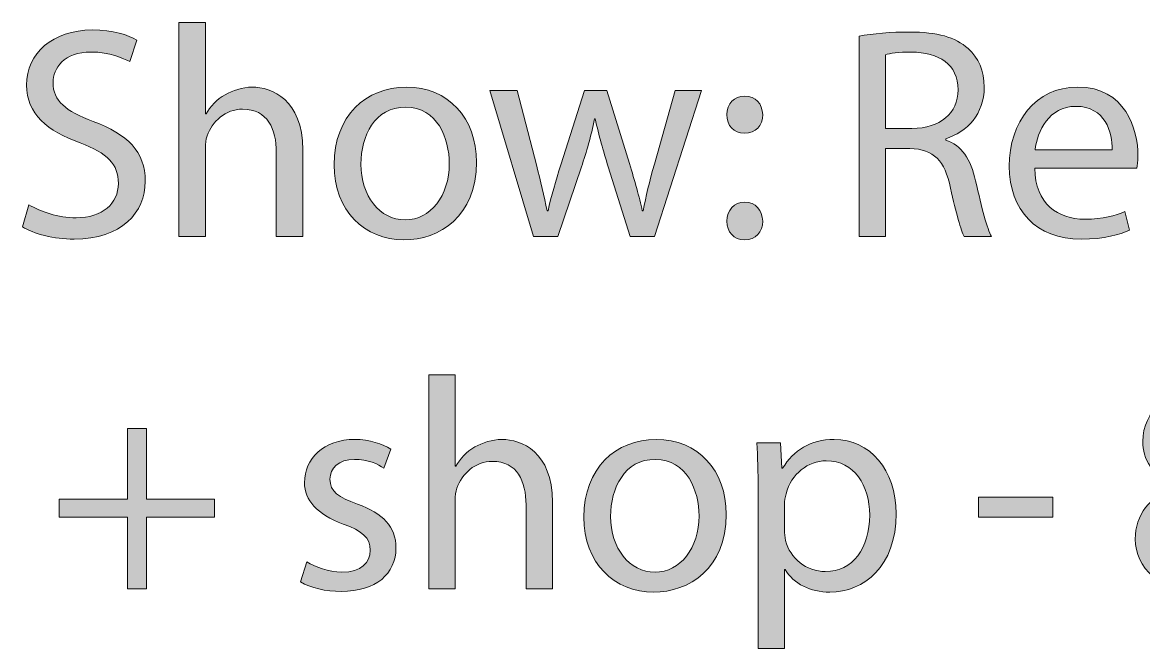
# Model space of a CAD drawing. Header units: centimetres. Extents: x -16.81 to -14.54, y 1.61 to 2.77.
# Drawn here: x -16.5329 to -16.4768, y 1.77 to 1.8013 of the extents above; entities that cross this region are included whole.
import ezdxf

# ---------------------------------------------------------------- set-up
doc = ezdxf.new("R2010")
doc.units = ezdxf.units.CM
doc.header["$MEASUREMENT"] = 0
doc.layers.get('0').update_dxf_attribs({"lineweight": 0})

# ---------------------------------------------------------------- blocks, each defined once
blk = doc.blocks.new('Block_9')
at = {"true_color": 0x000000, "transparency": 33554687}
h = blk.add_hatch(color=18, dxfattribs=at)
h.dxf.hatch_style = 2
edge = h.paths.add_edge_path()
edge.add_spline(control_points=[(-16.525055, 1.801303), (-16.525055, 1.801303), (-16.523729, 1.801303), (-16.523729, 1.801303), (-16.523729, 1.801303), (-16.523729, 1.796721), (-16.523729, 1.796721), (-16.523729, 1.796721), (-16.523694, 1.796721), (-16.523694, 1.796721), (-16.523488, 1.7971), (-16.52316, 1.797444), (-16.522747, 1.797685), (-16.522351, 1.797892), (-16.521886, 1.798064), (-16.521386, 1.798064), (-16.520421, 1.798064), (-16.518854, 1.797444), (-16.518854, 1.794929), (-16.518854, 1.794929), (-16.518854, 1.790588), (-16.518854, 1.790588), (-16.518854, 1.790588), (-16.52018, 1.790588), (-16.52018, 1.790588), (-16.52018, 1.790588), (-16.52018, 1.794791), (-16.52018, 1.794791), (-16.52018, 1.795963), (-16.520611, 1.796962), (-16.521868, 1.796962), (-16.52273, 1.796962), (-16.523401, 1.796342), (-16.523643, 1.795618), (-16.523711, 1.795446), (-16.523729, 1.795239), (-16.523729, 1.794998), (-16.523729, 1.794998), (-16.523729, 1.790588), (-16.523729, 1.790588), (-16.523729, 1.790588), (-16.525055, 1.790588), (-16.525055, 1.790588), (-16.525055, 1.790588), (-16.525055, 1.801303), (-16.525055, 1.801303)], knot_values=[0, 0, 0, 0, 1, 1, 1, 2, 2, 2, 3, 3, 3, 4, 4, 4, 5, 5, 5, 6, 6, 6, 7, 7, 7, 8, 8, 8, 9, 9, 9, 10, 10, 10, 11, 11, 11, 12, 12, 12, 13, 13, 13, 14, 14, 14, 15, 15, 15, 15], degree=3, periodic=0)
h = blk.add_hatch(color=18, dxfattribs=at)
h.dxf.hatch_style = 2
edge = h.paths.add_edge_path()
edge.add_spline(control_points=[(-16.532565, 1.792173), (-16.53198, 1.791829), (-16.531118, 1.791519), (-16.530205, 1.791519), (-16.528879, 1.791519), (-16.528087, 1.792242), (-16.528087, 1.793241), (-16.528087, 1.794206), (-16.528638, 1.794757), (-16.529999, 1.795274), (-16.531652, 1.795859), (-16.532686, 1.796721), (-16.532686, 1.798168), (-16.532686, 1.799752), (-16.531377, 1.800924), (-16.529396, 1.800924), (-16.528362, 1.800924), (-16.527604, 1.800683), (-16.527157, 1.800407), (-16.527157, 1.800407), (-16.527518, 1.799339), (-16.527518, 1.799339), (-16.527846, 1.799511), (-16.528517, 1.799821), (-16.529448, 1.799821), (-16.530826, 1.799821), (-16.53136, 1.798994), (-16.53136, 1.798305), (-16.53136, 1.797341), (-16.530739, 1.796893), (-16.529344, 1.796342), (-16.527622, 1.795687), (-16.526743, 1.79486), (-16.526743, 1.793344), (-16.526743, 1.791794), (-16.527914, 1.790451), (-16.530309, 1.790451), (-16.531291, 1.790451), (-16.532359, 1.790726), (-16.532893, 1.791071), (-16.532893, 1.791071), (-16.532565, 1.792173), (-16.532565, 1.792173)], knot_values=[0, 0, 0, 0, 1, 1, 1, 2, 2, 2, 3, 3, 3, 4, 4, 4, 5, 5, 5, 6, 6, 6, 7, 7, 7, 8, 8, 8, 9, 9, 9, 10, 10, 10, 11, 11, 11, 12, 12, 12, 13, 13, 13, 14, 14, 14, 14], degree=3, periodic=0)
h = blk.add_hatch(color=18, dxfattribs=at)
h.dxf.hatch_style = 2
edge = h.paths.add_edge_path()
edge.add_spline(control_points=[(-16.489674, 1.795997), (-16.489674, 1.795997), (-16.488348, 1.795997), (-16.488348, 1.795997), (-16.486935, 1.795997), (-16.486039, 1.796755), (-16.486039, 1.797926), (-16.486039, 1.799236), (-16.487004, 1.799787), (-16.488382, 1.799821), (-16.489019, 1.799821), (-16.489467, 1.799752), (-16.489674, 1.799683), (-16.489674, 1.799683), (-16.489674, 1.795997), (-16.489674, 1.795997)], knot_values=[0, 0, 0, 0, 1, 1, 1, 2, 2, 2, 3, 3, 3, 4, 4, 4, 5, 5, 5, 5], degree=3, periodic=0)
edge = h.paths.add_edge_path()
edge.add_spline(control_points=[(-16.491, 1.800614), (-16.490329, 1.800751), (-16.489381, 1.80082), (-16.488468, 1.80082), (-16.487073, 1.80082), (-16.486177, 1.800579), (-16.48554, 1.799993), (-16.485023, 1.799546), (-16.48473, 1.798857), (-16.48473, 1.798064), (-16.48473, 1.796721), (-16.485574, 1.795825), (-16.486659, 1.79548), (-16.486659, 1.79548), (-16.486659, 1.795412), (-16.486659, 1.795412), (-16.485867, 1.79517), (-16.485402, 1.794447), (-16.485161, 1.793379), (-16.484834, 1.791966), (-16.484592, 1.790967), (-16.484368, 1.790588), (-16.484368, 1.790588), (-16.485729, 1.790588), (-16.485729, 1.790588), (-16.485902, 1.790864), (-16.486125, 1.79176), (-16.486418, 1.793), (-16.486711, 1.794412), (-16.487245, 1.794929), (-16.488451, 1.794998), (-16.488451, 1.794998), (-16.489674, 1.794998), (-16.489674, 1.794998), (-16.489674, 1.794998), (-16.489674, 1.790588), (-16.489674, 1.790588), (-16.489674, 1.790588), (-16.491, 1.790588), (-16.491, 1.790588), (-16.491, 1.790588), (-16.491, 1.800614), (-16.491, 1.800614)], knot_values=[0, 0, 0, 0, 1, 1, 1, 2, 2, 2, 3, 3, 3, 4, 4, 4, 5, 5, 5, 6, 6, 6, 7, 7, 7, 8, 8, 8, 9, 9, 9, 10, 10, 10, 11, 11, 11, 12, 12, 12, 13, 13, 13, 14, 14, 14, 14], degree=3, periodic=0)
h = blk.add_hatch(color=18, dxfattribs=at)
h.dxf.hatch_style = 2
edge = h.paths.add_edge_path()
edge.add_spline(control_points=[(-16.515943, 1.794206), (-16.515943, 1.792621), (-16.515013, 1.791415), (-16.513721, 1.791415), (-16.512463, 1.791415), (-16.511516, 1.792621), (-16.511516, 1.79424), (-16.511516, 1.79548), (-16.512119, 1.797065), (-16.513703, 1.797065), (-16.515254, 1.797065), (-16.515943, 1.795618), (-16.515943, 1.794206)], knot_values=[0, 0, 0, 0, 1, 1, 1, 2, 2, 2, 3, 3, 3, 4, 4, 4, 4], degree=3, periodic=0)
edge = h.paths.add_edge_path()
edge.add_spline(control_points=[(-16.510155, 1.794309), (-16.510155, 1.791587), (-16.512015, 1.790416), (-16.51379, 1.790416), (-16.515753, 1.790416), (-16.517286, 1.791863), (-16.517286, 1.794171), (-16.517286, 1.796617), (-16.515684, 1.798064), (-16.513669, 1.798064), (-16.511568, 1.798064), (-16.510155, 1.796514), (-16.510155, 1.794309)], knot_values=[0, 0, 0, 0, 1, 1, 1, 2, 2, 2, 3, 3, 3, 4, 4, 4, 4], degree=3, periodic=0)
h = blk.add_hatch(color=18, dxfattribs=at)
h.dxf.hatch_style = 2
edge = h.paths.add_edge_path()
edge.add_spline(control_points=[(-16.508122, 1.797892), (-16.508122, 1.797892), (-16.507158, 1.794171), (-16.507158, 1.794171), (-16.506951, 1.793344), (-16.506762, 1.792621), (-16.506624, 1.791863), (-16.506624, 1.791863), (-16.506572, 1.791863), (-16.506572, 1.791863), (-16.506417, 1.792587), (-16.506176, 1.793379), (-16.505935, 1.794171), (-16.505935, 1.794171), (-16.504746, 1.797892), (-16.504746, 1.797892), (-16.504746, 1.797892), (-16.503627, 1.797892), (-16.503627, 1.797892), (-16.503627, 1.797892), (-16.50249, 1.79424), (-16.50249, 1.79424), (-16.502231, 1.793344), (-16.502007, 1.792587), (-16.501852, 1.791863), (-16.501852, 1.791863), (-16.501801, 1.791863), (-16.501801, 1.791863), (-16.50168, 1.792587), (-16.501491, 1.793344), (-16.501249, 1.794206), (-16.501249, 1.794206), (-16.500199, 1.797892), (-16.500199, 1.797892), (-16.500199, 1.797892), (-16.49889, 1.797892), (-16.49889, 1.797892), (-16.49889, 1.797892), (-16.501249, 1.790588), (-16.501249, 1.790588), (-16.501249, 1.790588), (-16.502455, 1.790588), (-16.502455, 1.790588), (-16.502455, 1.790588), (-16.503558, 1.794068), (-16.503558, 1.794068), (-16.503816, 1.794895), (-16.504023, 1.795618), (-16.504212, 1.796479), (-16.504212, 1.796479), (-16.504247, 1.796479), (-16.504247, 1.796479), (-16.504419, 1.795584), (-16.504643, 1.794826), (-16.504901, 1.794068), (-16.504901, 1.794068), (-16.50609, 1.790588), (-16.50609, 1.790588), (-16.50609, 1.790588), (-16.507296, 1.790588), (-16.507296, 1.790588), (-16.507296, 1.790588), (-16.509483, 1.797892), (-16.509483, 1.797892), (-16.509483, 1.797892), (-16.508122, 1.797892), (-16.508122, 1.797892)], knot_values=[0, 0, 0, 0, 1, 1, 1, 2, 2, 2, 3, 3, 3, 4, 4, 4, 5, 5, 5, 6, 6, 6, 7, 7, 7, 8, 8, 8, 9, 9, 9, 10, 10, 10, 11, 11, 11, 12, 12, 12, 13, 13, 13, 14, 14, 14, 15, 15, 15, 16, 16, 16, 17, 17, 17, 18, 18, 18, 19, 19, 19, 20, 20, 20, 21, 21, 21, 22, 22, 22, 22], degree=3, periodic=0)
h = blk.add_hatch(color=18, dxfattribs=at)
h.dxf.hatch_style = 2
edge = h.paths.add_edge_path()
edge.add_spline(control_points=[(-16.478322, 1.794929), (-16.478305, 1.79579), (-16.478667, 1.7971), (-16.480148, 1.7971), (-16.481492, 1.7971), (-16.482077, 1.795859), (-16.482181, 1.794929), (-16.482181, 1.794929), (-16.478322, 1.794929), (-16.478322, 1.794929)], knot_values=[0, 0, 0, 0, 1, 1, 1, 2, 2, 2, 3, 3, 3, 3], degree=3, periodic=0)
edge = h.paths.add_edge_path()
edge.add_spline(control_points=[(-16.482198, 1.793999), (-16.482181, 1.792208), (-16.481027, 1.79145), (-16.4797, 1.79145), (-16.478753, 1.79145), (-16.478185, 1.791622), (-16.477685, 1.791829), (-16.477685, 1.791829), (-16.477461, 1.790898), (-16.477461, 1.790898), (-16.477926, 1.790692), (-16.478719, 1.790451), (-16.479873, 1.790451), (-16.482129, 1.790451), (-16.483473, 1.791898), (-16.483473, 1.794102), (-16.483473, 1.796307), (-16.482181, 1.798064), (-16.480045, 1.798064), (-16.477668, 1.798064), (-16.47703, 1.795963), (-16.47703, 1.794619), (-16.47703, 1.794344), (-16.477065, 1.794137), (-16.477082, 1.793999), (-16.477082, 1.793999), (-16.482198, 1.793999), (-16.482198, 1.793999)], knot_values=[0, 0, 0, 0, 1, 1, 1, 2, 2, 2, 3, 3, 3, 4, 4, 4, 5, 5, 5, 6, 6, 6, 7, 7, 7, 8, 8, 8, 9, 9, 9, 9], degree=3, periodic=0)
h = blk.add_hatch(color=18, dxfattribs=at)
h.dxf.hatch_style = 2
edge = h.paths.add_edge_path()
edge.add_spline(control_points=[(-16.497615, 1.791346), (-16.497615, 1.791898), (-16.497253, 1.792311), (-16.496719, 1.792311), (-16.496185, 1.792311), (-16.495841, 1.791898), (-16.495823, 1.791346), (-16.495823, 1.79083), (-16.496168, 1.790416), (-16.496736, 1.790416), (-16.49727, 1.790416), (-16.497615, 1.79083), (-16.497615, 1.791346)], knot_values=[0, 0, 0, 0, 1, 1, 1, 2, 2, 2, 3, 3, 3, 4, 4, 4, 4], degree=3, periodic=0)
edge = h.paths.add_edge_path()
edge.add_spline(control_points=[(-16.497615, 1.796686), (-16.497615, 1.797237), (-16.497253, 1.797616), (-16.496719, 1.797616), (-16.496185, 1.797616), (-16.495841, 1.797237), (-16.495823, 1.796686), (-16.495823, 1.796135), (-16.496168, 1.795756), (-16.496736, 1.795756), (-16.49727, 1.795756), (-16.497615, 1.796135), (-16.497615, 1.796686)], knot_values=[0, 0, 0, 0, 1, 1, 1, 2, 2, 2, 3, 3, 3, 4, 4, 4, 4], degree=3, periodic=0)
for points, knots in [([(-16.525055, 1.801303), (-16.525055, 1.801303), (-16.523729, 1.801303), (-16.523729, 1.801303), (-16.523729, 1.801303), (-16.523729, 1.796721), (-16.523729, 1.796721), (-16.523729, 1.796721), (-16.523694, 1.796721), (-16.523694, 1.796721), (-16.523488, 1.7971), (-16.52316, 1.797444), (-16.522747, 1.797685), (-16.522351, 1.797892), (-16.521886, 1.798064), (-16.521386, 1.798064), (-16.520421, 1.798064), (-16.518854, 1.797444), (-16.518854, 1.794929), (-16.518854, 1.794929), (-16.518854, 1.790588), (-16.518854, 1.790588), (-16.518854, 1.790588), (-16.52018, 1.790588), (-16.52018, 1.790588), (-16.52018, 1.790588), (-16.52018, 1.794791), (-16.52018, 1.794791), (-16.52018, 1.795963), (-16.520611, 1.796962), (-16.521868, 1.796962), (-16.52273, 1.796962), (-16.523401, 1.796342), (-16.523643, 1.795618), (-16.523711, 1.795446), (-16.523729, 1.795239), (-16.523729, 1.794998), (-16.523729, 1.794998), (-16.523729, 1.790588), (-16.523729, 1.790588), (-16.523729, 1.790588), (-16.525055, 1.790588), (-16.525055, 1.790588), (-16.525055, 1.790588), (-16.525055, 1.801303), (-16.525055, 1.801303)], [0, 0, 0, 0, 1, 1, 1, 2, 2, 2, 3, 3, 3, 4, 4, 4, 5, 5, 5, 6, 6, 6, 7, 7, 7, 8, 8, 8, 9, 9, 9, 10, 10, 10, 11, 11, 11, 12, 12, 12, 13, 13, 13, 14, 14, 14, 15, 15, 15, 15]), ([(-16.532565, 1.792173), (-16.53198, 1.791829), (-16.531118, 1.791519), (-16.530205, 1.791519), (-16.528879, 1.791519), (-16.528087, 1.792242), (-16.528087, 1.793241), (-16.528087, 1.794206), (-16.528638, 1.794757), (-16.529999, 1.795274), (-16.531652, 1.795859), (-16.532686, 1.796721), (-16.532686, 1.798168), (-16.532686, 1.799752), (-16.531377, 1.800924), (-16.529396, 1.800924), (-16.528362, 1.800924), (-16.527604, 1.800683), (-16.527157, 1.800407), (-16.527157, 1.800407), (-16.527518, 1.799339), (-16.527518, 1.799339), (-16.527846, 1.799511), (-16.528517, 1.799821), (-16.529448, 1.799821), (-16.530826, 1.799821), (-16.53136, 1.798994), (-16.53136, 1.798305), (-16.53136, 1.797341), (-16.530739, 1.796893), (-16.529344, 1.796342), (-16.527622, 1.795687), (-16.526743, 1.79486), (-16.526743, 1.793344), (-16.526743, 1.791794), (-16.527914, 1.790451), (-16.530309, 1.790451), (-16.531291, 1.790451), (-16.532359, 1.790726), (-16.532893, 1.791071), (-16.532893, 1.791071), (-16.532565, 1.792173), (-16.532565, 1.792173)], [0, 0, 0, 0, 1, 1, 1, 2, 2, 2, 3, 3, 3, 4, 4, 4, 5, 5, 5, 6, 6, 6, 7, 7, 7, 8, 8, 8, 9, 9, 9, 10, 10, 10, 11, 11, 11, 12, 12, 12, 13, 13, 13, 14, 14, 14, 14]), ([(-16.491, 1.800614), (-16.490329, 1.800751), (-16.489381, 1.80082), (-16.488468, 1.80082), (-16.487073, 1.80082), (-16.486177, 1.800579), (-16.48554, 1.799993), (-16.485023, 1.799546), (-16.48473, 1.798857), (-16.48473, 1.798064), (-16.48473, 1.796721), (-16.485574, 1.795825), (-16.486659, 1.79548), (-16.486659, 1.79548), (-16.486659, 1.795412), (-16.486659, 1.795412), (-16.485867, 1.79517), (-16.485402, 1.794447), (-16.485161, 1.793379), (-16.484834, 1.791966), (-16.484592, 1.790967), (-16.484368, 1.790588), (-16.484368, 1.790588), (-16.485729, 1.790588), (-16.485729, 1.790588), (-16.485902, 1.790864), (-16.486125, 1.79176), (-16.486418, 1.793), (-16.486711, 1.794412), (-16.487245, 1.794929), (-16.488451, 1.794998), (-16.488451, 1.794998), (-16.489674, 1.794998), (-16.489674, 1.794998), (-16.489674, 1.794998), (-16.489674, 1.790588), (-16.489674, 1.790588), (-16.489674, 1.790588), (-16.491, 1.790588), (-16.491, 1.790588), (-16.491, 1.790588), (-16.491, 1.800614), (-16.491, 1.800614)], [0, 0, 0, 0, 1, 1, 1, 2, 2, 2, 3, 3, 3, 4, 4, 4, 5, 5, 5, 6, 6, 6, 7, 7, 7, 8, 8, 8, 9, 9, 9, 10, 10, 10, 11, 11, 11, 12, 12, 12, 13, 13, 13, 14, 14, 14, 14]), ([(-16.489674, 1.795997), (-16.489674, 1.795997), (-16.488348, 1.795997), (-16.488348, 1.795997), (-16.486935, 1.795997), (-16.486039, 1.796755), (-16.486039, 1.797926), (-16.486039, 1.799236), (-16.487004, 1.799787), (-16.488382, 1.799821), (-16.489019, 1.799821), (-16.489467, 1.799752), (-16.489674, 1.799683), (-16.489674, 1.799683), (-16.489674, 1.795997), (-16.489674, 1.795997)], [0, 0, 0, 0, 1, 1, 1, 2, 2, 2, 3, 3, 3, 4, 4, 4, 5, 5, 5, 5]), ([(-16.510155, 1.794309), (-16.510155, 1.791587), (-16.512015, 1.790416), (-16.51379, 1.790416), (-16.515753, 1.790416), (-16.517286, 1.791863), (-16.517286, 1.794171), (-16.517286, 1.796617), (-16.515684, 1.798064), (-16.513669, 1.798064), (-16.511568, 1.798064), (-16.510155, 1.796514), (-16.510155, 1.794309)], [0, 0, 0, 0, 1, 1, 1, 2, 2, 2, 3, 3, 3, 4, 4, 4, 4]), ([(-16.508122, 1.797892), (-16.508122, 1.797892), (-16.507158, 1.794171), (-16.507158, 1.794171), (-16.506951, 1.793344), (-16.506762, 1.792621), (-16.506624, 1.791863), (-16.506624, 1.791863), (-16.506572, 1.791863), (-16.506572, 1.791863), (-16.506417, 1.792587), (-16.506176, 1.793379), (-16.505935, 1.794171), (-16.505935, 1.794171), (-16.504746, 1.797892), (-16.504746, 1.797892), (-16.504746, 1.797892), (-16.503627, 1.797892), (-16.503627, 1.797892), (-16.503627, 1.797892), (-16.50249, 1.79424), (-16.50249, 1.79424), (-16.502231, 1.793344), (-16.502007, 1.792587), (-16.501852, 1.791863), (-16.501852, 1.791863), (-16.501801, 1.791863), (-16.501801, 1.791863), (-16.50168, 1.792587), (-16.501491, 1.793344), (-16.501249, 1.794206), (-16.501249, 1.794206), (-16.500199, 1.797892), (-16.500199, 1.797892), (-16.500199, 1.797892), (-16.49889, 1.797892), (-16.49889, 1.797892), (-16.49889, 1.797892), (-16.501249, 1.790588), (-16.501249, 1.790588), (-16.501249, 1.790588), (-16.502455, 1.790588), (-16.502455, 1.790588), (-16.502455, 1.790588), (-16.503558, 1.794068), (-16.503558, 1.794068), (-16.503816, 1.794895), (-16.504023, 1.795618), (-16.504212, 1.796479), (-16.504212, 1.796479), (-16.504247, 1.796479), (-16.504247, 1.796479), (-16.504419, 1.795584), (-16.504643, 1.794826), (-16.504901, 1.794068), (-16.504901, 1.794068), (-16.50609, 1.790588), (-16.50609, 1.790588), (-16.50609, 1.790588), (-16.507296, 1.790588), (-16.507296, 1.790588), (-16.507296, 1.790588), (-16.509483, 1.797892), (-16.509483, 1.797892), (-16.509483, 1.797892), (-16.508122, 1.797892), (-16.508122, 1.797892)], [0, 0, 0, 0, 1, 1, 1, 2, 2, 2, 3, 3, 3, 4, 4, 4, 5, 5, 5, 6, 6, 6, 7, 7, 7, 8, 8, 8, 9, 9, 9, 10, 10, 10, 11, 11, 11, 12, 12, 12, 13, 13, 13, 14, 14, 14, 15, 15, 15, 16, 16, 16, 17, 17, 17, 18, 18, 18, 19, 19, 19, 20, 20, 20, 21, 21, 21, 22, 22, 22, 22]), ([(-16.482198, 1.793999), (-16.482181, 1.792208), (-16.481027, 1.79145), (-16.4797, 1.79145), (-16.478753, 1.79145), (-16.478185, 1.791622), (-16.477685, 1.791829), (-16.477685, 1.791829), (-16.477461, 1.790898), (-16.477461, 1.790898), (-16.477926, 1.790692), (-16.478719, 1.790451), (-16.479873, 1.790451), (-16.482129, 1.790451), (-16.483473, 1.791898), (-16.483473, 1.794102), (-16.483473, 1.796307), (-16.482181, 1.798064), (-16.480045, 1.798064), (-16.477668, 1.798064), (-16.47703, 1.795963), (-16.47703, 1.794619), (-16.47703, 1.794344), (-16.477065, 1.794137), (-16.477082, 1.793999), (-16.477082, 1.793999), (-16.482198, 1.793999), (-16.482198, 1.793999)], [0, 0, 0, 0, 1, 1, 1, 2, 2, 2, 3, 3, 3, 4, 4, 4, 5, 5, 5, 6, 6, 6, 7, 7, 7, 8, 8, 8, 9, 9, 9, 9]), ([(-16.497615, 1.796686), (-16.497615, 1.797237), (-16.497253, 1.797616), (-16.496719, 1.797616), (-16.496185, 1.797616), (-16.495841, 1.797237), (-16.495823, 1.796686), (-16.495823, 1.796135), (-16.496168, 1.795756), (-16.496736, 1.795756), (-16.49727, 1.795756), (-16.497615, 1.796135), (-16.497615, 1.796686)], [0, 0, 0, 0, 1, 1, 1, 2, 2, 2, 3, 3, 3, 4, 4, 4, 4]), ([(-16.515943, 1.794206), (-16.515943, 1.792621), (-16.515013, 1.791415), (-16.513721, 1.791415), (-16.512463, 1.791415), (-16.511516, 1.792621), (-16.511516, 1.79424), (-16.511516, 1.79548), (-16.512119, 1.797065), (-16.513703, 1.797065), (-16.515254, 1.797065), (-16.515943, 1.795618), (-16.515943, 1.794206)], [0, 0, 0, 0, 1, 1, 1, 2, 2, 2, 3, 3, 3, 4, 4, 4, 4]), ([(-16.478322, 1.794929), (-16.478305, 1.79579), (-16.478667, 1.7971), (-16.480148, 1.7971), (-16.481492, 1.7971), (-16.482077, 1.795859), (-16.482181, 1.794929), (-16.482181, 1.794929), (-16.478322, 1.794929), (-16.478322, 1.794929)], [0, 0, 0, 0, 1, 1, 1, 2, 2, 2, 3, 3, 3, 3]), ([(-16.497615, 1.791346), (-16.497615, 1.791898), (-16.497253, 1.792311), (-16.496719, 1.792311), (-16.496185, 1.792311), (-16.495841, 1.791898), (-16.495823, 1.791346), (-16.495823, 1.79083), (-16.496168, 1.790416), (-16.496736, 1.790416), (-16.49727, 1.790416), (-16.497615, 1.79083), (-16.497615, 1.791346)], [0, 0, 0, 0, 1, 1, 1, 2, 2, 2, 3, 3, 3, 4, 4, 4, 4])]:
    blk.add_open_spline(points, degree=3, knots=knots)
blk = doc.blocks.new('Block_8')
blk.add_blockref('Block_9', (0, 0))
blk = doc.blocks.new('Block_11')
at = {"true_color": 0x000000, "transparency": 33554687}
h = blk.add_hatch(color=18, dxfattribs=at)
h.dxf.hatch_style = 2
edge = h.paths.add_edge_path()
edge.add_spline(control_points=[(-16.512549, 1.783664), (-16.512549, 1.783664), (-16.511223, 1.783664), (-16.511223, 1.783664), (-16.511223, 1.783664), (-16.511223, 1.779082), (-16.511223, 1.779082), (-16.511223, 1.779082), (-16.511189, 1.779082), (-16.511189, 1.779082), (-16.510982, 1.779461), (-16.510655, 1.779805), (-16.510241, 1.780046), (-16.509845, 1.780253), (-16.50938, 1.780425), (-16.50888, 1.780425), (-16.507916, 1.780425), (-16.506348, 1.779805), (-16.506348, 1.77729), (-16.506348, 1.77729), (-16.506348, 1.772949), (-16.506348, 1.772949), (-16.506348, 1.772949), (-16.507675, 1.772949), (-16.507675, 1.772949), (-16.507675, 1.772949), (-16.507675, 1.777153), (-16.507675, 1.777153), (-16.507675, 1.778324), (-16.508105, 1.779323), (-16.509363, 1.779323), (-16.510224, 1.779323), (-16.510896, 1.778703), (-16.511137, 1.777979), (-16.511206, 1.777807), (-16.511223, 1.7776), (-16.511223, 1.777359), (-16.511223, 1.777359), (-16.511223, 1.772949), (-16.511223, 1.772949), (-16.511223, 1.772949), (-16.512549, 1.772949), (-16.512549, 1.772949), (-16.512549, 1.772949), (-16.512549, 1.783664), (-16.512549, 1.783664)], knot_values=[0, 0, 0, 0, 1, 1, 1, 2, 2, 2, 3, 3, 3, 4, 4, 4, 5, 5, 5, 6, 6, 6, 7, 7, 7, 8, 8, 8, 9, 9, 9, 10, 10, 10, 11, 11, 11, 12, 12, 12, 13, 13, 13, 14, 14, 14, 15, 15, 15, 15], degree=3, periodic=0)
h = blk.add_hatch(color=18, dxfattribs=at)
h.dxf.hatch_style = 2
edge = h.paths.add_edge_path()
edge.add_spline(control_points=[(-16.475532, 1.780391), (-16.475532, 1.779426), (-16.474791, 1.778875), (-16.473671, 1.778599), (-16.472827, 1.778875), (-16.472173, 1.779461), (-16.472173, 1.780356), (-16.472173, 1.781149), (-16.472638, 1.781976), (-16.473826, 1.781976), (-16.474929, 1.781976), (-16.475532, 1.781252), (-16.475532, 1.780391)], knot_values=[0, 0, 0, 0, 1, 1, 1, 2, 2, 2, 3, 3, 3, 4, 4, 4, 4], degree=3, periodic=0)
edge = h.paths.add_edge_path()
edge.add_spline(control_points=[(-16.47188, 1.775499), (-16.47188, 1.77667), (-16.472707, 1.777256), (-16.47405, 1.777635), (-16.475187, 1.77729), (-16.475807, 1.776567), (-16.475807, 1.775602), (-16.475842, 1.774638), (-16.475101, 1.773742), (-16.473844, 1.773742), (-16.472655, 1.773742), (-16.47188, 1.7745), (-16.47188, 1.775499)], knot_values=[0, 0, 0, 0, 1, 1, 1, 2, 2, 2, 3, 3, 3, 4, 4, 4, 4], degree=3, periodic=0)
edge = h.paths.add_edge_path()
edge.add_spline(control_points=[(-16.477168, 1.77543), (-16.477168, 1.77667), (-16.476428, 1.777531), (-16.475222, 1.778048), (-16.475222, 1.778048), (-16.475239, 1.778117), (-16.475239, 1.778117), (-16.476324, 1.778599), (-16.476789, 1.779461), (-16.476789, 1.780322), (-16.476789, 1.781872), (-16.47548, 1.782906), (-16.473758, 1.782906), (-16.471863, 1.782906), (-16.470915, 1.781734), (-16.470915, 1.780494), (-16.470915, 1.779667), (-16.471312, 1.778772), (-16.472517, 1.77822), (-16.472517, 1.77822), (-16.472517, 1.778152), (-16.472517, 1.778152), (-16.471294, 1.777669), (-16.470536, 1.776808), (-16.470536, 1.775637), (-16.470536, 1.773914), (-16.472001, 1.772777), (-16.473878, 1.772777), (-16.475928, 1.772777), (-16.477168, 1.774017), (-16.477168, 1.77543)], knot_values=[0, 0, 0, 0, 1, 1, 1, 2, 2, 2, 3, 3, 3, 4, 4, 4, 5, 5, 5, 6, 6, 6, 7, 7, 7, 8, 8, 8, 9, 9, 9, 10, 10, 10, 10], degree=3, periodic=0)
h = blk.add_hatch(color=18, dxfattribs=at)
h.dxf.hatch_style = 2
edge = h.paths.add_edge_path()
edge.add_spline(control_points=[(-16.526674, 1.780977), (-16.526674, 1.780977), (-16.526674, 1.777428), (-16.526674, 1.777428), (-16.526674, 1.777428), (-16.523281, 1.777428), (-16.523281, 1.777428), (-16.523281, 1.777428), (-16.523281, 1.776532), (-16.523281, 1.776532), (-16.523281, 1.776532), (-16.526674, 1.776532), (-16.526674, 1.776532), (-16.526674, 1.776532), (-16.526674, 1.772949), (-16.526674, 1.772949), (-16.526674, 1.772949), (-16.527639, 1.772949), (-16.527639, 1.772949), (-16.527639, 1.772949), (-16.527639, 1.776532), (-16.527639, 1.776532), (-16.527639, 1.776532), (-16.53105, 1.776532), (-16.53105, 1.776532), (-16.53105, 1.776532), (-16.53105, 1.777428), (-16.53105, 1.777428), (-16.53105, 1.777428), (-16.527639, 1.777428), (-16.527639, 1.777428), (-16.527639, 1.777428), (-16.527639, 1.780977), (-16.527639, 1.780977), (-16.527639, 1.780977), (-16.526674, 1.780977), (-16.526674, 1.780977)], knot_values=[0, 0, 0, 0, 1, 1, 1, 2, 2, 2, 3, 3, 3, 4, 4, 4, 5, 5, 5, 6, 6, 6, 7, 7, 7, 8, 8, 8, 9, 9, 9, 10, 10, 10, 11, 11, 11, 12, 12, 12, 12], degree=3, periodic=0)
h = blk.add_hatch(color=18, dxfattribs=at)
h.dxf.hatch_style = 2
edge = h.paths.add_edge_path()
edge.add_spline(control_points=[(-16.518647, 1.774293), (-16.518251, 1.774052), (-16.517562, 1.773776), (-16.51689, 1.773776), (-16.515926, 1.773776), (-16.515478, 1.774259), (-16.515478, 1.774879), (-16.515478, 1.775499), (-16.515857, 1.775843), (-16.516839, 1.776188), (-16.518148, 1.77667), (-16.518768, 1.777394), (-16.518768, 1.778255), (-16.518768, 1.779461), (-16.517803, 1.780425), (-16.516253, 1.780425), (-16.515512, 1.780425), (-16.514858, 1.780184), (-16.514444, 1.779943), (-16.514444, 1.779943), (-16.514789, 1.778978), (-16.514789, 1.778978), (-16.515064, 1.779185), (-16.515598, 1.779426), (-16.51627, 1.779426), (-16.517062, 1.779426), (-16.517493, 1.778978), (-16.517493, 1.778427), (-16.517493, 1.777807), (-16.517062, 1.777531), (-16.516115, 1.777187), (-16.51484, 1.776705), (-16.514186, 1.776085), (-16.514186, 1.774982), (-16.514186, 1.773707), (-16.515185, 1.772812), (-16.516925, 1.772812), (-16.517717, 1.772812), (-16.518458, 1.772984), (-16.518974, 1.773294), (-16.518974, 1.773294), (-16.518647, 1.774293), (-16.518647, 1.774293)], knot_values=[0, 0, 0, 0, 1, 1, 1, 2, 2, 2, 3, 3, 3, 4, 4, 4, 5, 5, 5, 6, 6, 6, 7, 7, 7, 8, 8, 8, 9, 9, 9, 10, 10, 10, 11, 11, 11, 12, 12, 12, 13, 13, 13, 14, 14, 14, 14], degree=3, periodic=0)
h = blk.add_hatch(color=18, dxfattribs=at)
h.dxf.hatch_style = 2
edge = h.paths.add_edge_path()
edge.add_spline(control_points=[(-16.503437, 1.776567), (-16.503437, 1.774982), (-16.502507, 1.773776), (-16.501215, 1.773776), (-16.499958, 1.773776), (-16.49901, 1.774982), (-16.49901, 1.776601), (-16.49901, 1.777842), (-16.499613, 1.779426), (-16.501198, 1.779426), (-16.502748, 1.779426), (-16.503437, 1.777979), (-16.503437, 1.776567)], knot_values=[0, 0, 0, 0, 1, 1, 1, 2, 2, 2, 3, 3, 3, 4, 4, 4, 4], degree=3, periodic=0)
edge = h.paths.add_edge_path()
edge.add_spline(control_points=[(-16.497649, 1.77667), (-16.497649, 1.773949), (-16.49951, 1.772777), (-16.501284, 1.772777), (-16.503248, 1.772777), (-16.504781, 1.774224), (-16.504781, 1.776532), (-16.504781, 1.778978), (-16.503179, 1.780425), (-16.501163, 1.780425), (-16.499062, 1.780425), (-16.497649, 1.778875), (-16.497649, 1.77667)], knot_values=[0, 0, 0, 0, 1, 1, 1, 2, 2, 2, 3, 3, 3, 4, 4, 4, 4], degree=3, periodic=0)
h = blk.add_hatch(color=18, dxfattribs=at)
h.dxf.hatch_style = 2
edge = h.paths.add_edge_path()
edge.add_spline(control_points=[(-16.494738, 1.775912), (-16.494738, 1.775706), (-16.494704, 1.775533), (-16.494687, 1.775361), (-16.494445, 1.774465), (-16.493636, 1.773811), (-16.492688, 1.773811), (-16.491293, 1.773811), (-16.490466, 1.774982), (-16.490466, 1.776636), (-16.490466, 1.778117), (-16.491241, 1.779357), (-16.492637, 1.779357), (-16.49355, 1.779357), (-16.494394, 1.778703), (-16.494652, 1.777704), (-16.494687, 1.777531), (-16.494738, 1.777359), (-16.494738, 1.777153), (-16.494738, 1.777153), (-16.494738, 1.775912), (-16.494738, 1.775912)], knot_values=[0, 0, 0, 0, 1, 1, 1, 2, 2, 2, 3, 3, 3, 4, 4, 4, 5, 5, 5, 6, 6, 6, 7, 7, 7, 7], degree=3, periodic=0)
edge = h.paths.add_edge_path()
edge.add_spline(control_points=[(-16.496047, 1.777876), (-16.496047, 1.778806), (-16.496082, 1.779564), (-16.496116, 1.780253), (-16.496116, 1.780253), (-16.494928, 1.780253), (-16.494928, 1.780253), (-16.494928, 1.780253), (-16.494859, 1.778978), (-16.494859, 1.778978), (-16.494859, 1.778978), (-16.494824, 1.778978), (-16.494824, 1.778978), (-16.49429, 1.779874), (-16.493429, 1.780425), (-16.492241, 1.780425), (-16.490466, 1.780425), (-16.48914, 1.77891), (-16.48914, 1.776705), (-16.48914, 1.774086), (-16.490742, 1.772777), (-16.492464, 1.772777), (-16.493429, 1.772777), (-16.494273, 1.773191), (-16.494704, 1.773914), (-16.494704, 1.773914), (-16.494738, 1.773914), (-16.494738, 1.773914), (-16.494738, 1.773914), (-16.494738, 1.769952), (-16.494738, 1.769952), (-16.494738, 1.769952), (-16.496047, 1.769952), (-16.496047, 1.769952), (-16.496047, 1.769952), (-16.496047, 1.777876), (-16.496047, 1.777876)], knot_values=[0, 0, 0, 0, 1, 1, 1, 2, 2, 2, 3, 3, 3, 4, 4, 4, 5, 5, 5, 6, 6, 6, 7, 7, 7, 8, 8, 8, 9, 9, 9, 10, 10, 10, 11, 11, 11, 12, 12, 12, 12], degree=3, periodic=0)
h = blk.add_hatch(color=18, dxfattribs=at)
h.dxf.hatch_style = 2
edge = h.paths.add_edge_path()
edge.add_spline(control_points=[(-16.481302, 1.777531), (-16.481302, 1.777531), (-16.481302, 1.776532), (-16.481302, 1.776532), (-16.481302, 1.776532), (-16.485023, 1.776532), (-16.485023, 1.776532), (-16.485023, 1.776532), (-16.485023, 1.777531), (-16.485023, 1.777531), (-16.485023, 1.777531), (-16.481302, 1.777531), (-16.481302, 1.777531)], knot_values=[0, 0, 0, 0, 1, 1, 1, 2, 2, 2, 3, 3, 3, 4, 4, 4, 4], degree=3, periodic=0)
for points, knots in [([(-16.512549, 1.783664), (-16.512549, 1.783664), (-16.511223, 1.783664), (-16.511223, 1.783664), (-16.511223, 1.783664), (-16.511223, 1.779082), (-16.511223, 1.779082), (-16.511223, 1.779082), (-16.511189, 1.779082), (-16.511189, 1.779082), (-16.510982, 1.779461), (-16.510655, 1.779805), (-16.510241, 1.780046), (-16.509845, 1.780253), (-16.50938, 1.780425), (-16.50888, 1.780425), (-16.507916, 1.780425), (-16.506348, 1.779805), (-16.506348, 1.77729), (-16.506348, 1.77729), (-16.506348, 1.772949), (-16.506348, 1.772949), (-16.506348, 1.772949), (-16.507675, 1.772949), (-16.507675, 1.772949), (-16.507675, 1.772949), (-16.507675, 1.777153), (-16.507675, 1.777153), (-16.507675, 1.778324), (-16.508105, 1.779323), (-16.509363, 1.779323), (-16.510224, 1.779323), (-16.510896, 1.778703), (-16.511137, 1.777979), (-16.511206, 1.777807), (-16.511223, 1.7776), (-16.511223, 1.777359), (-16.511223, 1.777359), (-16.511223, 1.772949), (-16.511223, 1.772949), (-16.511223, 1.772949), (-16.512549, 1.772949), (-16.512549, 1.772949), (-16.512549, 1.772949), (-16.512549, 1.783664), (-16.512549, 1.783664)], [0, 0, 0, 0, 1, 1, 1, 2, 2, 2, 3, 3, 3, 4, 4, 4, 5, 5, 5, 6, 6, 6, 7, 7, 7, 8, 8, 8, 9, 9, 9, 10, 10, 10, 11, 11, 11, 12, 12, 12, 13, 13, 13, 14, 14, 14, 15, 15, 15, 15]), ([(-16.477168, 1.77543), (-16.477168, 1.77667), (-16.476428, 1.777531), (-16.475222, 1.778048), (-16.475222, 1.778048), (-16.475239, 1.778117), (-16.475239, 1.778117), (-16.476324, 1.778599), (-16.476789, 1.779461), (-16.476789, 1.780322), (-16.476789, 1.781872), (-16.47548, 1.782906), (-16.473758, 1.782906), (-16.471863, 1.782906), (-16.470915, 1.781734), (-16.470915, 1.780494), (-16.470915, 1.779667), (-16.471312, 1.778772), (-16.472517, 1.77822), (-16.472517, 1.77822), (-16.472517, 1.778152), (-16.472517, 1.778152), (-16.471294, 1.777669), (-16.470536, 1.776808), (-16.470536, 1.775637), (-16.470536, 1.773914), (-16.472001, 1.772777), (-16.473878, 1.772777), (-16.475928, 1.772777), (-16.477168, 1.774017), (-16.477168, 1.77543)], [0, 0, 0, 0, 1, 1, 1, 2, 2, 2, 3, 3, 3, 4, 4, 4, 5, 5, 5, 6, 6, 6, 7, 7, 7, 8, 8, 8, 9, 9, 9, 10, 10, 10, 10]), ([(-16.526674, 1.780977), (-16.526674, 1.780977), (-16.526674, 1.777428), (-16.526674, 1.777428), (-16.526674, 1.777428), (-16.523281, 1.777428), (-16.523281, 1.777428), (-16.523281, 1.777428), (-16.523281, 1.776532), (-16.523281, 1.776532), (-16.523281, 1.776532), (-16.526674, 1.776532), (-16.526674, 1.776532), (-16.526674, 1.776532), (-16.526674, 1.772949), (-16.526674, 1.772949), (-16.526674, 1.772949), (-16.527639, 1.772949), (-16.527639, 1.772949), (-16.527639, 1.772949), (-16.527639, 1.776532), (-16.527639, 1.776532), (-16.527639, 1.776532), (-16.53105, 1.776532), (-16.53105, 1.776532), (-16.53105, 1.776532), (-16.53105, 1.777428), (-16.53105, 1.777428), (-16.53105, 1.777428), (-16.527639, 1.777428), (-16.527639, 1.777428), (-16.527639, 1.777428), (-16.527639, 1.780977), (-16.527639, 1.780977), (-16.527639, 1.780977), (-16.526674, 1.780977), (-16.526674, 1.780977)], [0, 0, 0, 0, 1, 1, 1, 2, 2, 2, 3, 3, 3, 4, 4, 4, 5, 5, 5, 6, 6, 6, 7, 7, 7, 8, 8, 8, 9, 9, 9, 10, 10, 10, 11, 11, 11, 12, 12, 12, 12]), ([(-16.518647, 1.774293), (-16.518251, 1.774052), (-16.517562, 1.773776), (-16.51689, 1.773776), (-16.515926, 1.773776), (-16.515478, 1.774259), (-16.515478, 1.774879), (-16.515478, 1.775499), (-16.515857, 1.775843), (-16.516839, 1.776188), (-16.518148, 1.77667), (-16.518768, 1.777394), (-16.518768, 1.778255), (-16.518768, 1.779461), (-16.517803, 1.780425), (-16.516253, 1.780425), (-16.515512, 1.780425), (-16.514858, 1.780184), (-16.514444, 1.779943), (-16.514444, 1.779943), (-16.514789, 1.778978), (-16.514789, 1.778978), (-16.515064, 1.779185), (-16.515598, 1.779426), (-16.51627, 1.779426), (-16.517062, 1.779426), (-16.517493, 1.778978), (-16.517493, 1.778427), (-16.517493, 1.777807), (-16.517062, 1.777531), (-16.516115, 1.777187), (-16.51484, 1.776705), (-16.514186, 1.776085), (-16.514186, 1.774982), (-16.514186, 1.773707), (-16.515185, 1.772812), (-16.516925, 1.772812), (-16.517717, 1.772812), (-16.518458, 1.772984), (-16.518974, 1.773294), (-16.518974, 1.773294), (-16.518647, 1.774293), (-16.518647, 1.774293)], [0, 0, 0, 0, 1, 1, 1, 2, 2, 2, 3, 3, 3, 4, 4, 4, 5, 5, 5, 6, 6, 6, 7, 7, 7, 8, 8, 8, 9, 9, 9, 10, 10, 10, 11, 11, 11, 12, 12, 12, 13, 13, 13, 14, 14, 14, 14]), ([(-16.497649, 1.77667), (-16.497649, 1.773949), (-16.49951, 1.772777), (-16.501284, 1.772777), (-16.503248, 1.772777), (-16.504781, 1.774224), (-16.504781, 1.776532), (-16.504781, 1.778978), (-16.503179, 1.780425), (-16.501163, 1.780425), (-16.499062, 1.780425), (-16.497649, 1.778875), (-16.497649, 1.77667)], [0, 0, 0, 0, 1, 1, 1, 2, 2, 2, 3, 3, 3, 4, 4, 4, 4]), ([(-16.496047, 1.777876), (-16.496047, 1.778806), (-16.496082, 1.779564), (-16.496116, 1.780253), (-16.496116, 1.780253), (-16.494928, 1.780253), (-16.494928, 1.780253), (-16.494928, 1.780253), (-16.494859, 1.778978), (-16.494859, 1.778978), (-16.494859, 1.778978), (-16.494824, 1.778978), (-16.494824, 1.778978), (-16.49429, 1.779874), (-16.493429, 1.780425), (-16.492241, 1.780425), (-16.490466, 1.780425), (-16.48914, 1.77891), (-16.48914, 1.776705), (-16.48914, 1.774086), (-16.490742, 1.772777), (-16.492464, 1.772777), (-16.493429, 1.772777), (-16.494273, 1.773191), (-16.494704, 1.773914), (-16.494704, 1.773914), (-16.494738, 1.773914), (-16.494738, 1.773914), (-16.494738, 1.773914), (-16.494738, 1.769952), (-16.494738, 1.769952), (-16.494738, 1.769952), (-16.496047, 1.769952), (-16.496047, 1.769952), (-16.496047, 1.769952), (-16.496047, 1.777876), (-16.496047, 1.777876)], [0, 0, 0, 0, 1, 1, 1, 2, 2, 2, 3, 3, 3, 4, 4, 4, 5, 5, 5, 6, 6, 6, 7, 7, 7, 8, 8, 8, 9, 9, 9, 10, 10, 10, 11, 11, 11, 12, 12, 12, 12]), ([(-16.503437, 1.776567), (-16.503437, 1.774982), (-16.502507, 1.773776), (-16.501215, 1.773776), (-16.499958, 1.773776), (-16.49901, 1.774982), (-16.49901, 1.776601), (-16.49901, 1.777842), (-16.499613, 1.779426), (-16.501198, 1.779426), (-16.502748, 1.779426), (-16.503437, 1.777979), (-16.503437, 1.776567)], [0, 0, 0, 0, 1, 1, 1, 2, 2, 2, 3, 3, 3, 4, 4, 4, 4]), ([(-16.494738, 1.775912), (-16.494738, 1.775706), (-16.494704, 1.775533), (-16.494687, 1.775361), (-16.494445, 1.774465), (-16.493636, 1.773811), (-16.492688, 1.773811), (-16.491293, 1.773811), (-16.490466, 1.774982), (-16.490466, 1.776636), (-16.490466, 1.778117), (-16.491241, 1.779357), (-16.492637, 1.779357), (-16.49355, 1.779357), (-16.494394, 1.778703), (-16.494652, 1.777704), (-16.494687, 1.777531), (-16.494738, 1.777359), (-16.494738, 1.777153), (-16.494738, 1.777153), (-16.494738, 1.775912), (-16.494738, 1.775912)], [0, 0, 0, 0, 1, 1, 1, 2, 2, 2, 3, 3, 3, 4, 4, 4, 5, 5, 5, 6, 6, 6, 7, 7, 7, 7]), ([(-16.481302, 1.777531), (-16.481302, 1.777531), (-16.481302, 1.776532), (-16.481302, 1.776532), (-16.481302, 1.776532), (-16.485023, 1.776532), (-16.485023, 1.776532), (-16.485023, 1.776532), (-16.485023, 1.777531), (-16.485023, 1.777531), (-16.485023, 1.777531), (-16.481302, 1.777531), (-16.481302, 1.777531)], [0, 0, 0, 0, 1, 1, 1, 2, 2, 2, 3, 3, 3, 4, 4, 4, 4])]:
    blk.add_open_spline(points, degree=3, knots=knots)
blk = doc.blocks.new('Block_10')
blk.add_blockref('Block_11', (0, 0))
blk = doc.blocks.new('Block_7')
for name in ['Block_8', 'Block_10']:
    blk.add_blockref(name, (0, 0))

msp = doc.modelspace()

# ---------------------------------------------------------------- block references
msp.add_blockref('Block_7', (0, 0))

doc.saveas('drawing.dxf')
